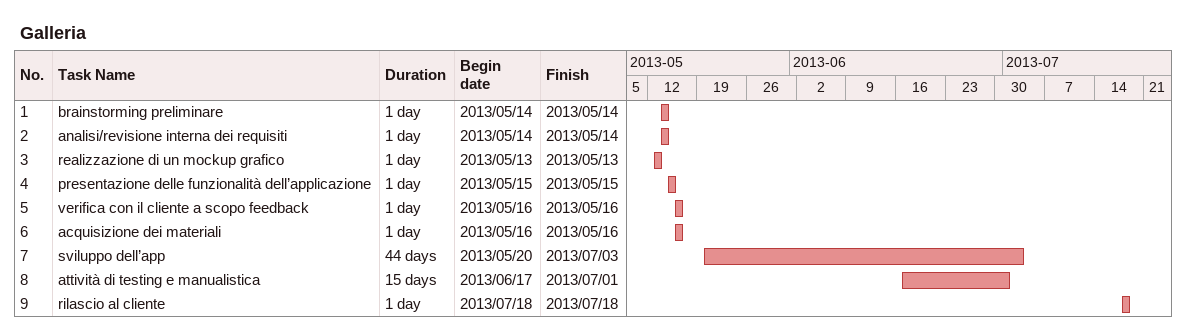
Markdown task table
Galleria

| ID | Task | Duration | Start | Finish |
|---|---|---|---|---|
| 1 | brainstorming preliminare | 1d | 2013-05-14 | 2013-05-14 |
| 2 | analisi/revisione interna dei requisiti | 1d | 2013-05-14 | 2013-05-14 |
| 3 | realizzazione di un mockup grafico | 1d | 2013-05-13 | 2013-05-13 |
| 4 | presentazione delle funzionalità dell’applicazione | 1d | 2013-05-15 | 2013-05-15 |
| 5 | verifica con il cliente a scopo feedback | 1d | 2013-05-16 | 2013-05-16 |
| 6 | acquisizione dei materiali | 1d | 2013-05-16 | 2013-05-16 |
| 7 | sviluppo dell’app | 44d | 2013-05-20 | 2013-07-03 |
| 8 | attività di testing e manualistica | 15d | 2013-06-17 | 2013-07-01 |
| 9 | rilascio al cliente | 1d | 2013-07-18 | 2013-07-18 |
